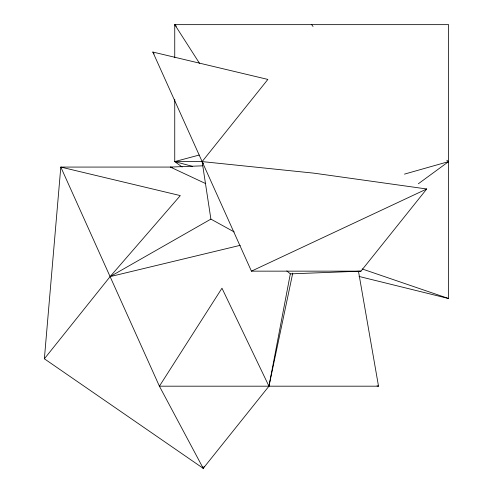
<?xml version="1.0" encoding="UTF-8"?>
<svg xmlns="http://www.w3.org/2000/svg" width="493" height="493" viewBox="0 0 493 493"><rect width="100%" height="100%" fill="white"/><g stroke="black" fill="none" stroke-linecap="round" stroke-linejoin="round"><path stroke-width="0.74" d="M292.743 273.159L268.956 386.185L203.227 468.35L44.37 358.793L60.805 167.072L170.356 167.072L202.617 165.821M286.815 270.922L290.322 273.886L268.956 386.185L221.973 288.202L159.405 386.185L203.227 468.35L204.262 466.286M44.37 358.793L110.105 276.628L180.302 195.598L60.805 167.072L159.405 386.185L378.513 386.185L358.473 271.249M290.322 273.886L360.987 271.15L426.716 188.985L313.998 173.172L202.13 161.593L210.893 219.114L234.255 231.975M418.366 183.753L448.63 161.593L446.775 160.237M210.893 219.114L110.105 276.628L240.227 245.323M203.356 163.547L202.13 161.593L267.865 79.428L152.83 52.036L251.43 271.15L426.716 188.985M404.463 174.121L448.63 161.593M174.744 99.278L174.744 161.593L199.154 155.055M182.151 167.022L174.744 161.593L202.438 161.593M251.43 271.15L360.987 271.15M172.618 167.454L170.356 167.072L205.741 183.624M377.022 385.828L378.513 386.185M359.033 276.45L448.63 298.536L448.63 24.65L174.744 24.65L174.744 57.73M174.744 161.593L192.406 166.357M362.176 268.962L448.63 298.536M176.365 26.277L174.744 24.65L199.499 63.295M311.687 24.65L313.043 26.505M152.83 52.036L154.093 53.971M202.74 466.896L203.227 468.35"/></g></svg>
